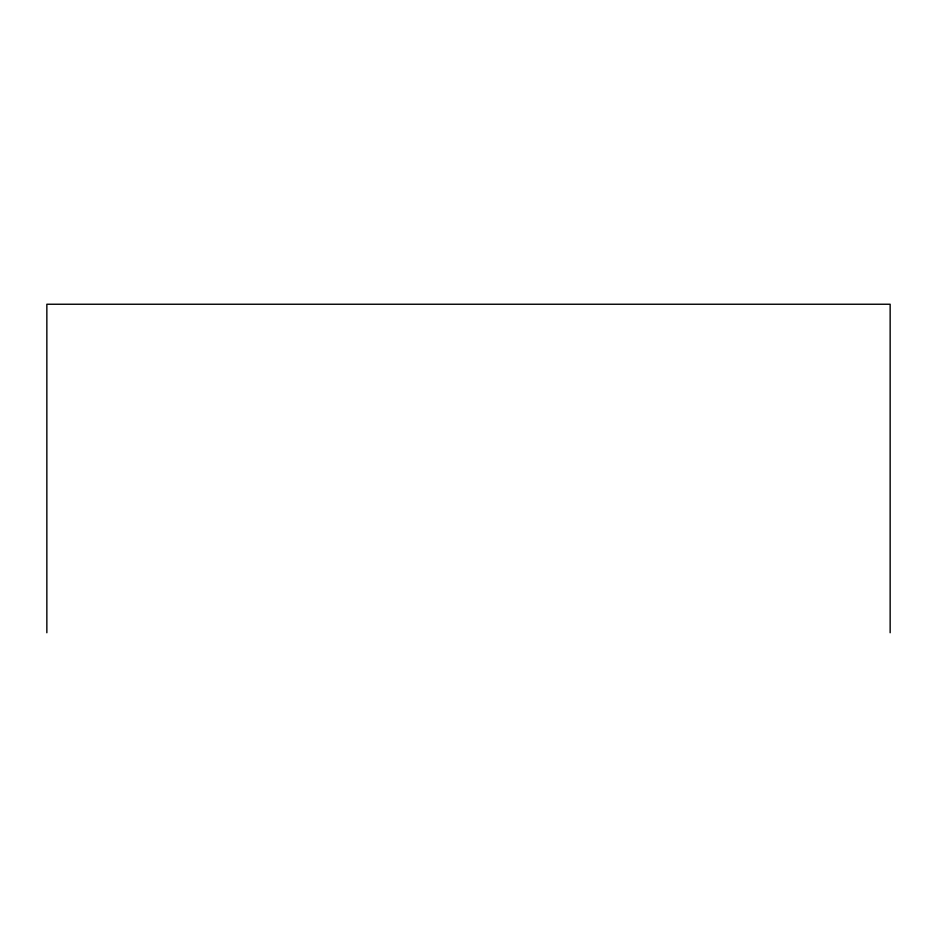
<?xml version="1.0" encoding="UTF-8"?>
<svg xmlns="http://www.w3.org/2000/svg" width="937" height="937" viewBox="0 0 937 937"><rect width="100%" height="100%" fill="white"/><g stroke="black" fill="none" stroke-linecap="round" stroke-linejoin="round"><path stroke-width="1.41" d="M890.15 632.756L890.15 304.244L46.85 304.244L46.85 632.756"/></g></svg>
